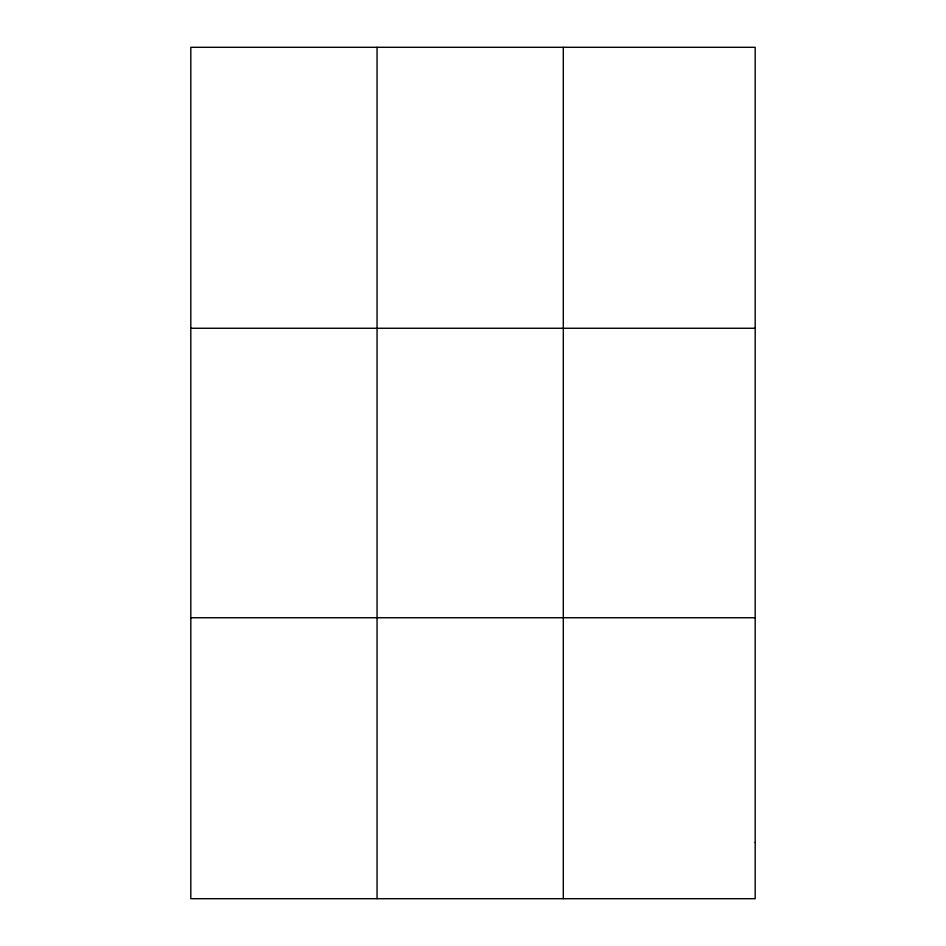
<?xml version="1.0" encoding="UTF-8"?>
<svg xmlns="http://www.w3.org/2000/svg" width="946" height="946" viewBox="0 0 946 946"><rect width="100%" height="100%" fill="white"/><g stroke="black" fill="none" stroke-linecap="round" stroke-linejoin="round"><path stroke-width="1.42" d="M377.052 47.3L377.052 898.7M563.308 47.3L563.308 898.7M190.808 328.262L755.192 328.262M190.808 617.738L755.192 617.738M755.192 842.508L755.192 898.7L190.808 898.7L190.808 47.3L755.192 47.3L755.192 842.508"/></g></svg>
